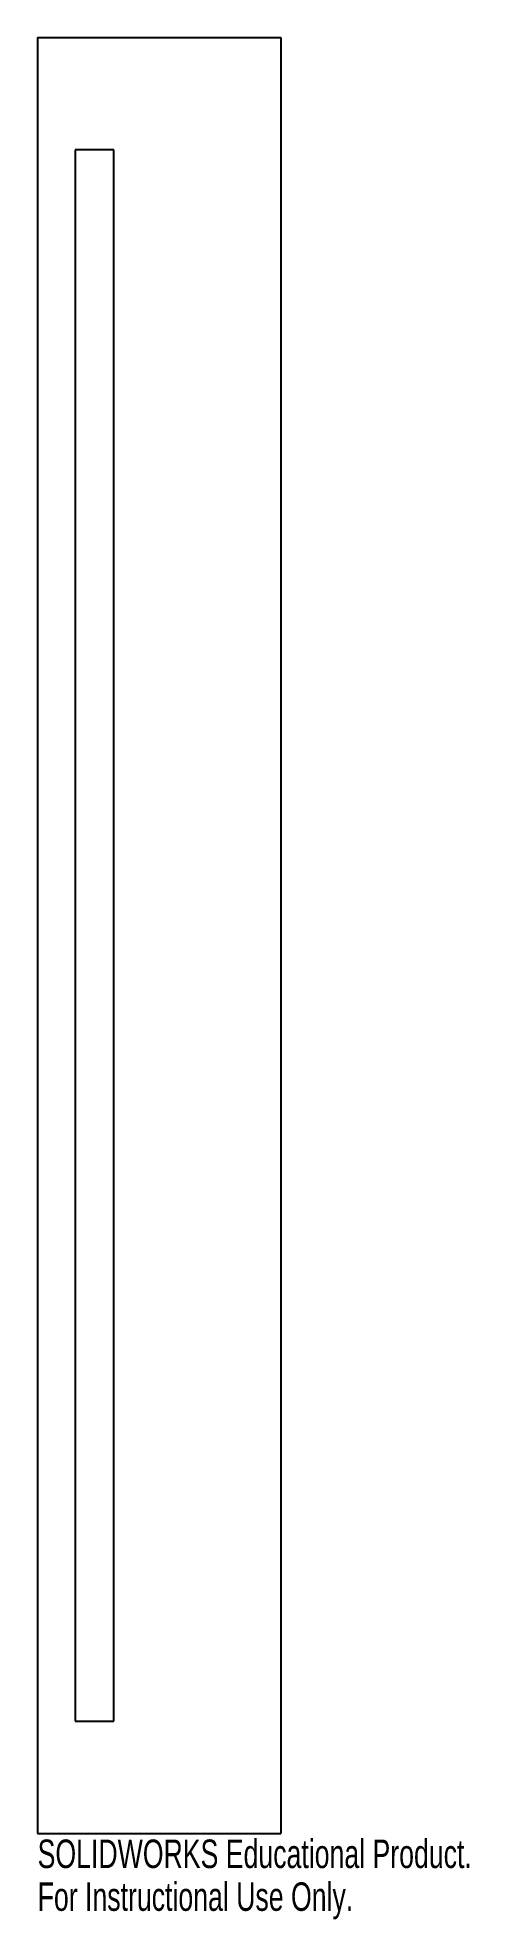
# Model space of a CAD drawing. Header units: inches. Extents: x -1.6 to 1.3, y -6.6 to 6.
import ezdxf

# ---------------------------------------------------------------- set-up
doc = ezdxf.new("R2010")
doc.units = ezdxf.units.IN
doc.header["$MEASUREMENT"] = 0
doc.styles.add('SLDTEXTSTYLE0', font='TXT', dxfattribs={"width": 0.7})

msp = doc.modelspace()

# ---------------------------------------------------------------- linework, layer by layer
at = {"color": 7, "linetype": 'Continuous', "lineweight": 25}
for p, q in [((-1.625, 6), (-1.625, -6)), ((-1.625, 6), (0, 6)), ((0, 6), (0, -6)), ((-1.375, 5.25), (-1.375, -5.25)), ((-1.115, 5.25), (-1.375, 5.25)), ((-1.115, -5.25), (-1.115, 5.25)), ((-1.375, -5.25), (-1.115, -5.25)), ((-1.625, -6), (0, -6))]:
    msp.add_line(p, q, dxfattribs=at)

# ---------------------------------------------------------------- texts
at = {"color": 7, "linetype": 'Continuous', "char_height": 0.1903, "attachment_point": 1, "style": 'SLDTEXTSTYLE0'}
for s, insert in [('SOLIDWORKS Educational Product.', (-1.625, -6.04)), ('For Instructional Use Only.', (-1.625, -6.326))]:
    msp.add_mtext(s, dxfattribs=dict(at, insert=insert))

doc.saveas('drawing.dxf')
